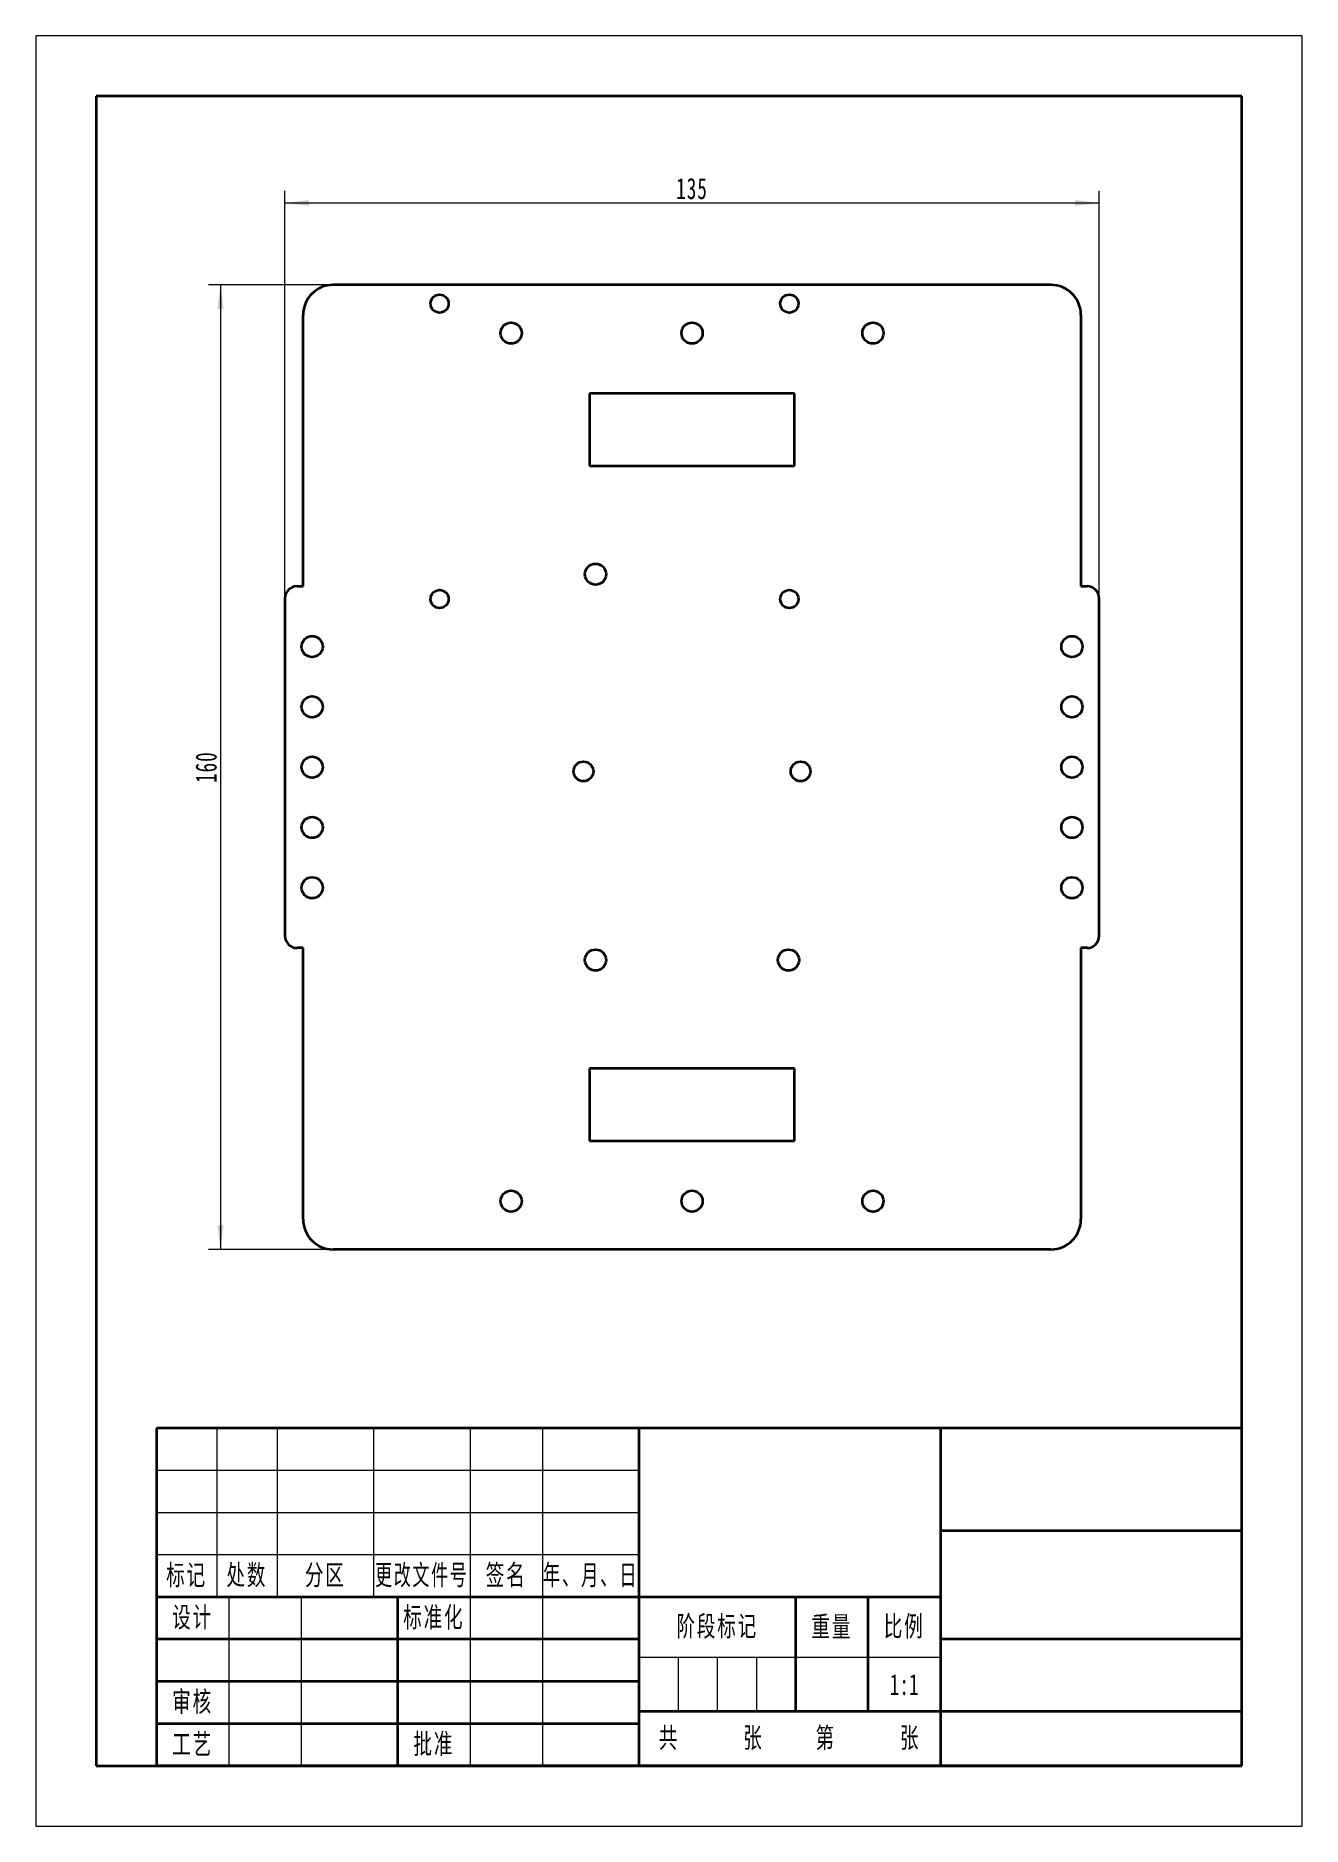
# Model space of a CAD drawing. Header units: millimetres. Extents: x -105 to 105, y -148 to 148.
import ezdxf
from ezdxf.enums import TextEntityAlignment as Align

# ---------------------------------------------------------------- set-up
doc = ezdxf.new("R2010")
doc.units = ezdxf.units.MM
doc.layers.get('0').update_dxf_attribs({"lineweight": 35})
for name, color, linetype, lineweight in [('尺寸线层', 3, 'Continuous', 18), ('粗实线层', 7, 'Continuous', 35), ('细实线层', 7, 'Continuous', 18)]:
    doc.layers.add(name, color=color, linetype=linetype, lineweight=lineweight)
doc.styles.add('标准', font='', dxfattribs={"width": 0.667})
doc.styles.get('标准').set_extended_font_data('宋体')
doc.dimstyles.new('GB_尺寸', dxfattribs={"dimtxt": 3.5, "dimasz": 4, "dimexe": 2, "dimexo": 0, "dimtad": 1, "dimdsep": 46, "dimtxsty": '标准', "dimblk": '_CAXARROW', "dimcen": 0, "dimdle": 6, "dimazin": 2, "dimtfac": 0.707107, "dimtdec": 3, "dimtmove": 2, "dimatfit": 3, "dimfxl": 1, "dimfrac": 2, "dimtolj": 1, "dimtzin": 0, "dimarcsym": 1})

# ---------------------------------------------------------------- blocks, each defined once
blk = doc.blocks.new('$CAXA_FRAME_13B17AC1$')
at = {"layer": '粗实线层'}
for p, q in [((95, 138.5), (-95, 138.5)), ((-95, 138.5), (-95, -138.5)), ((95, -138.5), (95, 138.5)), ((-95, -138.5), (95, -138.5))]:
    blk.add_line(p, q, dxfattribs=at)
at = {"layer": '细实线层'}
for p, q in [((105, 148.5), (-105, 148.5)), ((-105, 148.5), (-105, -148.5)), ((105, -148.5), (105, 148.5)), ((-105, -148.5), (105, -148.5))]:
    blk.add_line(p, q, dxfattribs=at)
blk = doc.blocks.new('$CAXA_TITLE_151E506F$')
at = {"layer": '粗实线层'}
for p, q in [((0, 56), (-180, 56)), ((-180, 56), (-180, 0)), ((-100, 56), (-100, 0)), ((-50, 56), (-50, 0)), ((0, 0), (0, 56)), ((0, 39), (-50, 39)), ((-50, 28), (-180, 28)), ((-140, 28), (-140, 0)), ((-74, 28), (-74, 9)), ((-62, 28), (-62, 9)), ((-100, 21), (-180, 21)), ((0, 21), (-50, 21)), ((-100, 14), (-180, 14)), ((0, 9), (-100, 9)), ((-100, 7), (-180, 7)), ((0, 0), (-180, 0))]:
    blk.add_line(p, q, dxfattribs=at)
at = {"layer": '细实线层'}
for p, q in [((-170, 56), (-170, 28)), ((-160, 56), (-160, 28)), ((-144, 56), (-144, 28)), ((-128, 56), (-128, 0)), ((-116, 56), (-116, 0)), ((-100, 49), (-180, 49)), ((-100, 42), (-180, 42)), ((-100, 35), (-180, 35)), ((-168, 28), (-168, 0)), ((-156, 28), (-156, 0)), ((-50, 18), (-100, 18)), ((-93.5, 18), (-93.5, 9)), ((-87, 18), (-87, 9)), ((-80.5, 18), (-80.5, 9))]:
    blk.add_line(p, q, dxfattribs=at)
at = {"layer": '尺寸线层', "attachment_point": 5, "line_spacing_factor": 1.369753, "style": '标准'}
for s, insert, char_height, width in [('\\T1.1;标记', (-175, 31.5), 3.386, 18), ('\\T1.1;处数', (-165, 31.5), 3.386, 18), ('\\T1.1;分区', (-152, 31.5), 3.386, 30), ('\\T1.1;{\\W0.60886;更改文件号}', (-136, 31.5), 3.3865, 30), ('\\T1.1;签名', (-122, 31.5), 3.386, 22), ('\\T1.1;{\\W0.622239;年、月、日}', (-108, 31.5), 3.3865, 30), ('\\T1.1;设计', (-174, 24.5), 3.386, 22), ('\\T1.1;标准化', (-134, 24.5), 3.386, 22), ('\\T1.1;阶段标记', (-87, 23), 3.386, 50), ('\\T1.1;重量', (-68, 23), 3.386, 22), ('\\T1.1;比例', (-56, 23), 3.386, 22), ('\\T1.1;审核', (-174, 10.5), 3.386, 22), ('\\T1.1;共', (-95, 4.5), 3.386, 8), ('\\T1.1;张', (-81, 4.5), 3.386, 8), ('\\T1.1;第', (-69, 4.5), 3.386, 8), ('\\T1.1;张', (-55, 4.5), 3.386, 8), ('\\T1.1;工艺', (-174, 3.5), 3.386, 22), ('\\T1.1;批准', (-134, 3.5), 3.386, 22)]:
    blk.add_mtext(s, dxfattribs=dict(at, insert=insert, char_height=char_height, width=width))
at = {"layer": '尺寸线层', "style": '标准'}
for tag, height, width, p in [('标记C', 3.54, 0.667, (-175, 52.5)), ('处数C', 3.54, 0.667, (-165, 52.5)), ('分区C', 3.54, 0.667, (-152, 52.5)), ('更改文件号C', 3.54, 0.512156, (-136, 52.5)), ('更改签名C', 3.54, 0.459969, (-122, 52.5)), ('更改日期C', 3.54, 0.62723, (-108, 52.5)), ('单位名称', 5.05, 0.667, (-25, 47.5)), ('标记B', 3.54, 0.667, (-175, 45.5)), ('处数B', 3.54, 0.667, (-165, 45.5)), ('分区B', 3.54, 0.667, (-152, 45.5)), ('更改文件号B', 3.54, 0.512156, (-136, 45.5)), ('更改签名B', 3.54, 0.459969, (-122, 45.5)), ('更改日期B', 3.54, 0.62723, (-108, 45.5)), ('材料名称', 5.05, 0.667, (-75, 42)), ('标记A', 3.54, 0.667, (-175, 38.5)), ('处数A', 3.54, 0.667, (-165, 38.5)), ('分区A', 3.54, 0.667, (-152, 38.5)), ('更改文件号A', 3.54, 0.512156, (-136, 38.5)), ('更改签名A', 3.54, 0.459969, (-122, 38.5)), ('更改日期A', 3.54, 0.62723, (-108, 38.5)), ('图纸名称', 5.05, 0.667, (-25, 30)), ('设计', 3.54, 0.667, (-162, 24.5)), ('设计日期', 3.54, 0.667, (-148, 24.5)), ('标准化', 3.54, 0.667, (-122, 24.5)), ('标准化日期', 3.54, 0.569556, (-108, 24.5)), ('图纸编号', 5.05, 0.667, (-25, 15)), ('阶段标记S', 3.54, 0.229984, (-96.75, 13.5)), ('阶段标记A', 3.54, 0.229984, (-90.25, 13.5)), ('阶段标记B', 3.54, 0.229984, (-83.75, 13.5)), ('阶段标记C', 3.54, 0.229984, (-77.25, 13.5)), ('重量', 3.54, 0.667, (-68, 13.5)), ('图纸比例', 3.54, 0.524733, (-56, 13.5)), ('审核', 3.54, 0.667, (-162, 10.5)), ('审核日期', 3.54, 0.667, (-148, 10.5)), ('页数', 3.54, 0.667, (-88, 4.5)), ('页码', 3.54, 0.667, (-62, 4.5)), ('投影符号', 3.54, 0.667, (-25, 4.5)), ('工艺', 3.54, 0.667, (-162, 3.5)), ('工艺日期', 3.54, 0.667, (-148, 3.5)), ('批准', 3.54, 0.667, (-122, 3.5)), ('批准日期', 3.54, 0.667, (-108, 3.5))]:
    blk.add_attdef(tag, text='', height=height, dxfattribs=dict(at, width=width)).set_placement(p, align=Align.MIDDLE_CENTER)
blk = doc.blocks.new('*X4')
at = {"layer": '尺寸线层', "linetype": 'Continuous'}
for points in [[(-63.68, 120.77), (-59.68, 121.27), (-59.68, 120.27)], [(71.32, 120.77), (67.32, 121.27), (67.32, 120.27)]]:
    blk.add_hatch(color=0, dxfattribs=at).paths.add_polyline_path(points, flags=0)
at = {"layer": '尺寸线层', "color": 0, "linetype": 'Continuous'}
for p, q in [((-63.68, 55.18), (-63.68, 122.77)), ((71.32, 55.18), (71.32, 122.77)), ((-63.68, 120.77), (71.32, 120.77))]:
    blk.add_line(p, q, dxfattribs=at)
at = {"layer": '尺寸线层', "color": 0, "insert": (3.82, 123.14), "char_height": 3.5, "width": 9.5102, "attachment_point": 5, "line_spacing_factor": 1.15057, "style": '标准'}
blk.add_mtext('\\T1.1;135', dxfattribs=at)
blk = doc.blocks.new('_CAXARROW')
blk.add_hatch(color=0).paths.add_polyline_path([(0, 0), (-1, 0.125), (-1, -0.125)], flags=0)
blk = doc.blocks.new('*X5')
at = {"layer": '尺寸线层', "linetype": 'Continuous'}
for points in [[(-74.38, 107.18), (-73.88, 103.18), (-74.88, 103.18)], [(-74.38, -52.82), (-73.88, -48.82), (-74.88, -48.82)]]:
    blk.add_hatch(color=0, dxfattribs=at).paths.add_polyline_path(points, flags=0)
at = {"layer": '尺寸线层', "color": 0, "linetype": 'Continuous'}
for p, q in [((-55.68, 107.18), (-76.38, 107.18)), ((-74.38, 107.18), (-74.38, -52.82)), ((-55.68, -52.82), (-76.38, -52.82))]:
    blk.add_line(p, q, dxfattribs=at)
at = {"layer": '尺寸线层', "color": 0, "insert": (-76.74, 27.18), "char_height": 3.5, "width": 9.5884, "attachment_point": 5, "rotation": 90, "line_spacing_factor": 1.15057, "style": '标准'}
blk.add_mtext('\\T1.1;160', dxfattribs=at)

msp = doc.modelspace()

# ---------------------------------------------------------------- linework, layer by layer
at = {"color": 7, "linetype": 'Continuous', "lineweight": 35}
for p, q in [((63.318, 107.183), (-55.682, 107.183)), ((-60.682, 57.183), (-60.682, 102.183)), ((68.318, 102.183), (68.318, 57.183)), ((20.818, 89.183), (-13.182, 89.183)), ((-13.182, 89.183), (-13.182, 77.183)), ((20.818, 77.183), (20.818, 89.183)), ((-13.182, 77.183), (20.818, 77.183)), ((-61.682, 57.183), (-60.682, 57.183)), ((68.318, 57.183), (69.318, 57.183)), ((-63.682, 55.183), (-63.682, -0.817)), ((71.318, -0.817), (71.318, 55.183)), ((-60.682, -2.817), (-61.682, -2.817)), ((-60.682, -47.817), (-60.682, -2.817)), ((68.318, -2.817), (68.318, -47.817)), ((69.318, -2.817), (68.318, -2.817)), ((20.818, -22.817), (-13.182, -22.817)), ((-13.182, -22.817), (-13.182, -34.817)), ((20.818, -34.817), (20.818, -22.817)), ((-13.182, -34.817), (20.818, -34.817)), ((63.318, -52.817), (-55.682, -52.817))]:
    msp.add_line(p, q, dxfattribs=at)
for centre, radius in [((-38.043, 104.069), 1.5), ((19.957, 104.069), 1.5), ((-26.182, 99.183), 1.75), ((3.818, 99.183), 1.75), ((33.818, 99.183), 1.75), ((-12.182, 59.183), 1.75), ((-38.043, 55.072), 1.5), ((19.957, 55.072), 1.5), ((-59.182, 47.183), 1.75), ((66.818, 47.183), 1.75), ((-59.182, 37.183), 1.75), ((66.818, 37.183), 1.75), ((-59.182, 27.183), 1.75), ((-14.182, 26.483), 1.635), ((21.818, 26.483), 1.635), ((66.818, 27.183), 1.75), ((-59.182, 17.183), 1.75), ((66.818, 17.183), 1.75), ((-59.182, 7.183), 1.75), ((66.818, 7.183), 1.75), ((-12.182, -4.817), 1.75), ((19.818, -4.817), 1.75), ((-26.182, -44.817), 1.75), ((3.818, -44.817), 1.75), ((33.818, -44.817), 1.75)]:
    msp.add_circle(centre, radius, dxfattribs=at)
for centre, radius, start, end in [((-55.682, 102.183), 5, 90, 180), ((63.318, 102.183), 5, 0, 90), ((-61.682, 55.183), 2, 90, 180), ((69.318, 55.183), 2, 0, 90), ((-61.682, -0.817), 2, 180, 270), ((69.318, -0.817), 2, 270, 360), ((-55.682, -47.817), 5, 180, 270), ((63.318, -47.817), 5, 270, 0)]:
    msp.add_arc(centre, radius, start, end, dxfattribs=at)

# ---------------------------------------------------------------- block references
at = {"layer": '粗实线层'}
msp.add_blockref('$CAXA_FRAME_13B17AC1$', (0, 0), dxfattribs=at)
ref = msp.add_blockref('$CAXA_TITLE_151E506F$', (95, -138.5), dxfattribs=at)
ref.add_attrib('图纸比例', '1:1', dxfattribs={"layer": '尺寸线层', "height": 3.5, "style": '标准', "width": 0.667}).set_placement((39, -125), align=Align.MIDDLE_CENTER)

# ---------------------------------------------------------------- dimensions: what is measured, and where the dimension line sits
at = {"layer": '尺寸线层'}
dim = msp.add_linear_dim(base=(71.318, 120.772), p1=(-63.682, 55.183), p2=(71.318, 55.183), dimstyle='GB_尺寸', override={"dimsah": 1, "dimtfill": 1, "dimtzin": 0}, dxfattribs=at)
dim.commit()
dim.dimension.update_dxf_attribs({"geometry": '*X4', "text_midpoint": (3.818, 123.137)})
dim = msp.add_linear_dim(base=(-74.376, -52.817), p1=(-55.682, 107.183), p2=(-55.682, -52.817), angle=270, dimstyle='GB_尺寸', override={"dimsah": 1, "dimtfill": 1, "dimtzin": 0}, dxfattribs=at)
dim.commit()
dim.dimension.update_dxf_attribs({"geometry": '*X5', "text_midpoint": (-76.741, 27.183)})

doc.saveas('drawing.dxf')
